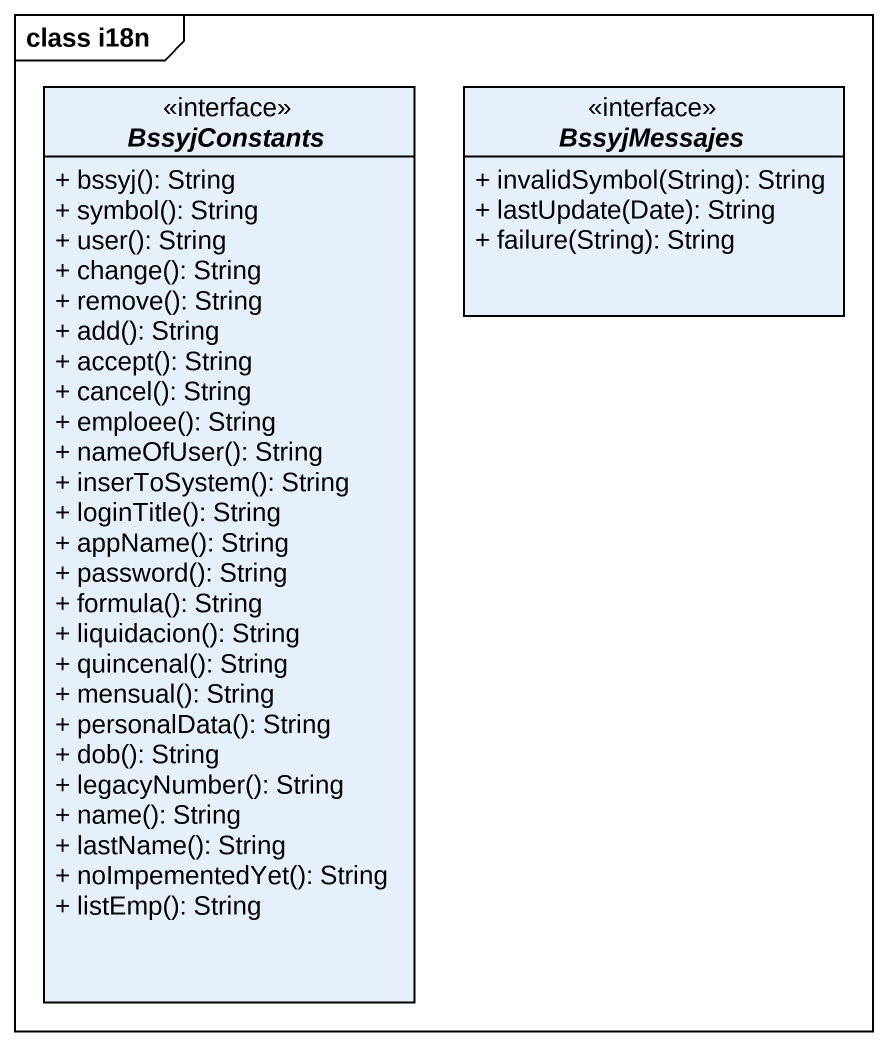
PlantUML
@startuml
mainframe class i18n
hide circle
hide empty members
skinparam classAttributeIconSize 0
interface BssyjConstants <<interface>> {
  + bssyj(): String
  + symbol(): String
  + user(): String
  + change(): String
  + remove(): String
  + add(): String
  + accept(): String
  + cancel(): String
  + emploee(): String
  + nameOfUser(): String
  + inserToSystem(): String
  + loginTitle(): String
  + appName(): String
  + password(): String
  + formula(): String
  + liquidacion(): String
  + quincenal(): String
  + mensual(): String
  + personalData(): String
  + dob(): String
  + legacyNumber(): String
  + name(): String
  + lastName(): String
  + noImpementedYet(): String
  + listEmp(): String
}
interface BssyjMessajes <<interface>> {
  + invalidSymbol(String): String
  + lastUpdate(Date): String
  + failure(String): String
}
@enduml
